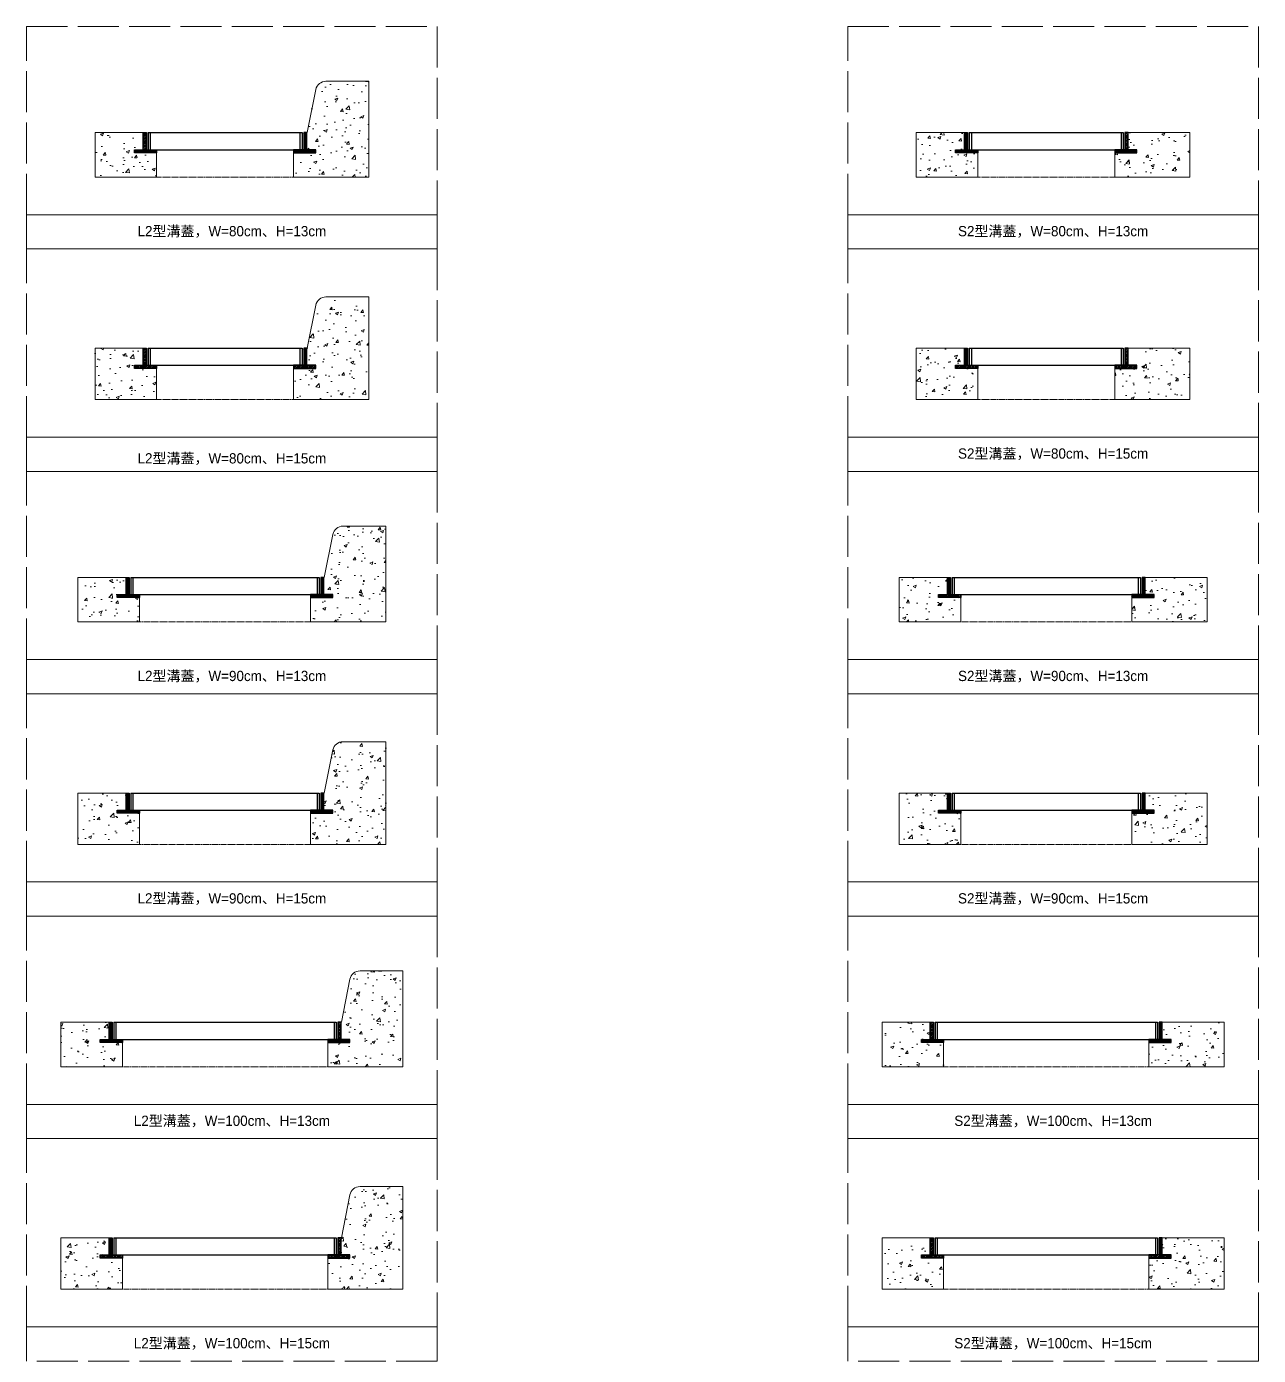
# Model space of a CAD drawing. Extents: x -6810 to 5075, y -2187 to 1200.
# Drawn here: x 1095 to 1455, y 811.6 to 1200 of the extents above; entities that cross this region are included whole.
import ezdxf

# ---------------------------------------------------------------- set-up
doc = ezdxf.new("R2010")
doc.units = 0
doc.header["$MEASUREMENT"] = 0
doc.linetypes.add('ACAD_ISO02W100', pattern=[15, 12, -3])
doc.linetypes.add('HIDDEN', pattern=[0.375, 0.25, -0.125])
doc.layers.add('一、4.基本-隱藏', color=9, linetype='ACAD_ISO02W100', lineweight=20, plot=False)
doc.layers.add('三、3.文字-註解文字', color=2, linetype='Continuous')
doc.layers.add('二、1.繪圖-既有設施', color=8, linetype='Continuous', lineweight=20)
doc.layers.add('二、6.繪圖-其他施作項目', color=35, linetype='Continuous', lineweight=30)
doc.styles.add('註解文字', font='MS PGothic.ttf', dxfattribs={"height": 3})

msp = doc.modelspace()

# ---------------------------------------------------------------- hatches: boundary and pattern name
at = {"layer": '二、1.繪圖-既有設施'}
h = msp.add_hatch(dxfattribs=at)
h.set_pattern_fill('AR-CONC', color=256, scale=0.05)
h.set_pattern_definition([(50, (2844.509, -135.286), (9.109233, -0.796954), [0.9525, -10.4775]), (355, (2844.509, -135.286), (-1.76217, 9.552842), [0.762, -8.38203]), (100.45144, (2845.268, -135.352), (7.347062, 8.755888), [0.8095, -8.904512]), (46.1842, (2844.509, -132.746), (13.55395, -2.102116), [1.42875, -15.71625]), (96.63556, (2845.638, -132.921), (11.87021, 12.37131), [1.21425, -13.35678]), (351.18415, (2844.509, -132.746), (11.87021, 12.37131), [1.143, -12.57299]), (21, (2845.779, -133.381), (7.58072, -5.11326), [0.9525, -10.4775]), (326, (2845.779, -133.381), (3.0901, 9.2094), [0.762, -8.382]), (71.45144, (2846.411, -133.807), (10.67082, 4.09614), [0.8095, -8.904497]), (37.5, (2844.509, -135.286), (0.15443, 4.227752), [0, -8.2804, 0, -8.509, 0, -8.41375]), (7.5, (2844.509, -135.286), (3.340983, 5.009029), [0, -4.8514, 0, -8.0899, 0, -3.20675]), (327.5, (2841.6768, -135.286), (6.77953, -0.286437), [0, -3.175, 0, -9.906, 0, -13.1445]), (317.5, (2840.407, -135.286), (7.406459, 1.271325), [0, -4.1275, 0, -6.5786, 0, -9.3345])])
h.paths.add_polyline_path([(1115, 1156), (1133, 1156), (1133, 1163.1), (1126.5, 1163.1), (1126.5, 1164), (1129.1, 1164), (1129.1, 1169), (1115, 1169)])
h.paths.add_polyline_path([(1179.5, 1164), (1179.5, 1163.1), (1173, 1163.1), (1173, 1156), (1195, 1156), (1195, 1169), (1195, 1184), (1182.459, 1184, 0.3575108), (1179.518, 1181.588), (1177, 1169), (1176.9, 1169), (1176.9, 1164)])
h = msp.add_hatch(dxfattribs=at)
h.set_pattern_fill('AR-CONC', color=256, scale=0.05)
h.set_pattern_definition([(50, (2823.376, -69.846), (9.109233, -0.796954), [0.9525, -10.4775]), (355, (2823.376, -69.846), (-1.76217, 9.55284), [0.762, -8.38203]), (100.45144, (2824.135, -69.912), (7.347062, 8.755888), [0.8095, -8.904512]), (46.1842, (2823.376, -67.306), (13.55395, -2.102116), [1.42875, -15.71625]), (96.63556, (2824.506, -67.481), (11.87021, 12.37131), [1.21425, -13.35678]), (351.18415, (2823.376, -67.306), (11.87021, 12.37131), [1.143, -12.57299]), (21, (2824.646, -67.941), (7.58072, -5.11326), [0.9525, -10.4775]), (326, (2824.646, -67.941), (3.0901, 9.2094), [0.762, -8.382]), (71.45144, (2825.278, -68.367), (10.67082, 4.09614), [0.8095, -8.904497]), (37.5, (2823.3762, -69.846), (0.15443, 4.227752), [0, -8.2804, 0, -8.509, 0, -8.41375]), (7.5, (2823.376, -69.846), (3.340983, 5.009029), [0, -4.8514, 0, -8.0899, 0, -3.20675]), (327.5, (2820.544, -69.846), (6.77953, -0.286437), [0, -3.175, 0, -9.906, 0, -13.1445]), (317.5, (2819.274, -69.846), (7.406459, 1.271325), [0, -4.1275, 0, -6.5786, 0, -9.3345])])
h.paths.add_polyline_path([(1373, 1156), (1373, 1163.1), (1366.5, 1163.1), (1366.5, 1164), (1369.1, 1164), (1369.1, 1169), (1355, 1169), (1355, 1156)])
h.paths.add_polyline_path([(1435, 1156), (1435, 1169), (1416.9, 1169), (1416.9, 1164), (1419.5, 1164), (1419.5, 1163.1), (1413, 1163.1), (1413, 1156)])
h = msp.add_hatch(dxfattribs=at)
h.set_pattern_fill('AR-CONC', color=256, scale=0.05)
h.set_pattern_definition([(50, (2833.999, -201.962), (9.109233, -0.796954), [0.9525, -10.4775]), (355, (2833.999, -201.962), (-1.76217, 9.552842), [0.762, -8.38203]), (100.45144, (2834.7585, -202.028), (7.347062, 8.755888), [0.8095, -8.904512]), (46.1842, (2833.999, -199.422), (13.55395, -2.102116), [1.42875, -15.71625]), (96.63556, (2835.129, -199.597), (11.87021, 12.37131), [1.21425, -13.35678]), (351.18415, (2834, -199.422), (11.87021, 12.37131), [1.143, -12.57299]), (21, (2835.269, -200.057), (7.58072, -5.11326), [0.9525, -10.4775]), (326, (2835.269, -200.057), (3.0901, 9.2094), [0.762, -8.382]), (71.45144, (2835.901, -200.483), (10.67082, 4.09614), [0.8095, -8.904497]), (37.5, (2833.9994, -201.962), (0.15443, 4.227752), [0, -8.2804, 0, -8.509, 0, -8.41375]), (7.5, (2833.9994, -201.962), (3.340983, 5.009029), [0, -4.8514, 0, -8.0899, 0, -3.20675]), (327.5, (2831.1673, -201.962), (6.77953, -0.286437), [0, -3.175, 0, -9.906, 0, -13.1445]), (317.5, (2829.897, -201.962), (7.406459, 1.271325), [0, -4.1275, 0, -6.5786, 0, -9.3345])])
h.paths.add_polyline_path([(1115, 1091), (1133, 1091), (1133, 1100.1), (1126.5, 1100.1), (1126.5, 1101), (1129.1, 1101), (1129.1, 1106), (1115, 1106)])
h.paths.add_polyline_path([(1195, 1106), (1195, 1121), (1182.459, 1121, 0.3575108), (1179.518, 1118.588), (1177, 1106), (1176.9, 1106), (1176.9, 1101), (1179.5, 1101), (1179.5, 1100.1), (1173, 1100.1), (1173, 1091), (1195, 1091)])
h = msp.add_hatch(dxfattribs=at)
h.set_pattern_fill('AR-CONC', color=256, scale=0.05)
h.set_pattern_definition([(50, (2201.44, -117.5664), (9.109233, -0.796954), [0.9525, -10.4775]), (355, (2201.44, -117.566), (-1.76217, 9.55284), [0.762, -8.38203]), (100.45144, (2202.199, -117.633), (7.34706, 8.75589), [0.8095, -8.90451]), (46.1842, (2201.44, -115.026), (13.55395, -2.10212), [1.42875, -15.71625]), (96.6356, (2202.569, -115.202), (11.87021, 12.37131), [1.21425, -13.35678]), (351.1842, (2201.44, -115.026), (11.87021, 12.3713), [1.143, -12.57299]), (21, (2202.71, -115.6614), (7.58072, -5.11326), [0.9525, -10.4775]), (326, (2202.71, -115.661), (3.0901, 9.2094), [0.762, -8.382]), (71.45144, (2203.3415, -116.0875), (10.67082, 4.09614), [0.8095, -8.904497]), (37.5, (2201.4398, -117.5664), (0.15443, 4.227752), [0, -8.2804, 0, -8.509, 0, -8.41375]), (7.5, (2201.44, -117.5664), (3.340983, 5.009029), [0, -4.8514, 0, -8.0899, 0, -3.20675]), (327.5, (2198.6077, -117.5664), (6.77953, -0.286437), [0, -3.175, 0, -9.906, 0, -13.1445]), (317.5, (2197.338, -117.5664), (7.40646, 1.271325), [0, -4.1275, 0, -6.5786, 0, -9.3345])])
h.paths.add_polyline_path([(1373, 1091), (1373, 1100.1), (1366.5, 1100.1), (1366.5, 1101), (1369.1, 1101), (1369.1, 1106), (1355, 1106), (1355, 1091)])
h.paths.add_polyline_path([(1435, 1091), (1435, 1106), (1416.9, 1106), (1416.9, 1101), (1419.5, 1101), (1419.5, 1100.1), (1413, 1100.1), (1413, 1091)])
h = msp.add_hatch(dxfattribs=at)
h.set_pattern_fill('AR-CONC', color=256, scale=0.05)
h.set_pattern_definition([(50, (2409.4986, 119.844), (9.109233, -0.796954), [0.9525, -10.4775]), (355, (2409.499, 119.844), (-1.76217, 9.55284), [0.762, -8.38203]), (100.45144, (2410.258, 119.778), (7.34706, 8.75589), [0.8095, -8.90451]), (46.1842, (2409.499, 122.384), (13.55395, -2.10212), [1.42875, -15.71625]), (96.6356, (2410.628, 122.209), (11.87021, 12.37131), [1.21425, -13.35678]), (351.1842, (2409.499, 122.384), (11.87021, 12.37131), [1.143, -12.57299]), (21, (2410.7686, 121.749), (7.58072, -5.11326), [0.9525, -10.4775]), (326, (2410.769, 121.749), (3.0901, 9.2094), [0.762, -8.382]), (71.45144, (2411.4, 121.323), (10.67082, 4.09614), [0.8095, -8.904497]), (37.5, (2409.4986, 119.8442), (0.15443, 4.227752), [0, -8.2804, 0, -8.509, 0, -8.41375]), (7.5, (2409.4986, 119.844), (3.340983, 5.009029), [0, -4.8514, 0, -8.0899, 0, -3.20675]), (327.5, (2406.6665, 119.8442), (6.77953, -0.286437), [0, -3.175, 0, -9.906, 0, -13.1445]), (317.5, (2405.3965, 119.844), (7.40646, 1.271325), [0, -4.1275, 0, -6.5786, 0, -9.3345])])
h.paths.add_polyline_path([(1121.5, 1033.1), (1121.5, 1034), (1124.1, 1034), (1124.1, 1039), (1110, 1039), (1110, 1026), (1128, 1026), (1128, 1033.1)])
h.paths.add_polyline_path([(1200, 1039), (1200, 1054), (1187.459, 1054, 0.3575108), (1184.518, 1051.588), (1182, 1039), (1181.9, 1039), (1181.9, 1034), (1184.5, 1034), (1184.5, 1033.1), (1178, 1033.1), (1178, 1026), (1200, 1026)])
h = msp.add_hatch(dxfattribs=at)
h.set_pattern_fill('AR-CONC', color=256, scale=0.05)
h.set_pattern_definition([(50, (2093.1454, 26.888), (9.109233, -0.796954), [0.9525, -10.4775]), (355, (2093.145, 26.888), (-1.76217, 9.55284), [0.762, -8.38203]), (100.45144, (2093.9045, 26.821), (7.34706, 8.75589), [0.8095, -8.90451]), (46.1842, (2093.145, 29.428), (13.55395, -2.10212), [1.42875, -15.71625]), (96.6356, (2094.275, 29.253), (11.8702, 12.3713), [1.21425, -13.35678]), (351.1842, (2093.145, 29.428), (11.8702, 12.3713), [1.143, -12.57299]), (21, (2094.4154, 28.793), (7.58072, -5.11326), [0.9525, -10.4775]), (326, (2094.415, 28.793), (3.0901, 9.2094), [0.762, -8.382]), (71.45144, (2095.047, 28.367), (10.67082, 4.09614), [0.8095, -8.9045]), (37.5, (2093.1454, 26.8878), (0.15443, 4.227752), [0, -8.2804, 0, -8.509, 0, -8.41375]), (7.5, (2093.1454, 26.888), (3.340983, 5.009029), [0, -4.8514, 0, -8.0899, 0, -3.20675]), (327.5, (2090.3133, 26.8878), (6.77953, -0.286437), [0, -3.175, 0, -9.906, 0, -13.1445]), (317.5, (2089.0433, 26.888), (7.40646, 1.271325), [0, -4.1275, 0, -6.5786, 0, -9.3345])])
h.paths.add_polyline_path([(1350, 1026), (1368, 1026), (1368, 1033.1), (1361.5, 1033.1), (1361.5, 1034), (1364.1, 1034), (1364.1, 1039), (1350, 1039)])
h.paths.add_polyline_path([(1440, 1026), (1440, 1039), (1421.9, 1039), (1421.9, 1034), (1424.5, 1034), (1424.5, 1033.1), (1418, 1033.1), (1418, 1026)])
h = msp.add_hatch(dxfattribs=at)
h.set_pattern_fill('AR-CONC', color=256, scale=0.05)
h.set_pattern_definition([(50, (2482.854, 115.504), (9.109233, -0.796954), [0.9525, -10.4775]), (355, (2482.854, 115.504), (-1.76217, 9.55284), [0.762, -8.38203]), (100.45144, (2483.613, 115.438), (7.34706, 8.755888), [0.8095, -8.90451]), (46.1842, (2482.854, 118.044), (13.55395, -2.10212), [1.42875, -15.71625]), (96.6356, (2483.984, 117.869), (11.87021, 12.37131), [1.21425, -13.35678]), (351.1842, (2482.854, 118.044), (11.87021, 12.37131), [1.143, -12.57299]), (21, (2484.124, 117.409), (7.58072, -5.11326), [0.9525, -10.4775]), (326, (2484.124, 117.409), (3.0901, 9.2094), [0.762, -8.382]), (71.45144, (2484.756, 116.983), (10.67082, 4.09614), [0.8095, -8.904497]), (37.5, (2482.8543, 115.5044), (0.15443, 4.227752), [0, -8.2804, 0, -8.509, 0, -8.41375]), (7.5, (2482.8543, 115.5044), (3.340983, 5.009029), [0, -4.8514, 0, -8.0899, 0, -3.20675]), (327.5, (2480.022, 115.5044), (6.77953, -0.286437), [0, -3.175, 0, -9.906, 0, -13.1445]), (317.5, (2478.752, 115.5044), (7.40646, 1.271325), [0, -4.1275, 0, -6.5786, 0, -9.3345])])
h.paths.add_polyline_path([(1110, 961), (1128, 961), (1128, 970.1), (1121.5, 970.1), (1121.5, 971), (1124.1, 971), (1124.1, 976), (1110, 976)])
h.paths.add_polyline_path([(1184.5, 970.1), (1178, 970.1), (1178, 961), (1200, 961), (1200, 976), (1200, 991), (1187.459, 991, 0.3575108), (1184.518, 988.588), (1181.9, 975.5), (1181.9, 971), (1184.5, 971)])
h = msp.add_hatch(dxfattribs=at)
h.set_pattern_fill('AR-CONC', color=256, scale=0.05)
h.set_pattern_definition([(50, (1943.507, 115.3365), (9.109233, -0.796954), [0.9525, -10.4775]), (355, (1943.507, 115.3365), (-1.76217, 9.55284), [0.762, -8.38203]), (100.4514, (1944.266, 115.27), (7.34706, 8.75589), [0.8095, -8.90451]), (46.1842, (1943.507, 117.876), (13.55395, -2.10212), [1.42875, -15.71625]), (96.6356, (1944.637, 117.701), (11.8702, 12.3713), [1.21425, -13.35678]), (351.1842, (1943.507, 117.876), (11.8702, 12.3713), [1.143, -12.57299]), (21, (1944.777, 117.2415), (7.58072, -5.11326), [0.9525, -10.4775]), (326, (1944.777, 117.2415), (3.0901, 9.2094), [0.762, -8.382]), (71.4514, (1945.409, 116.815), (10.67082, 4.09614), [0.8095, -8.9045]), (37.5, (1943.5073, 115.3365), (0.15443, 4.227752), [0, -8.2804, 0, -8.509, 0, -8.41375]), (7.5, (1943.5073, 115.3365), (3.340983, 5.009029), [0, -4.8514, 0, -8.0899, 0, -3.20675]), (327.5, (1940.6752, 115.3365), (6.77953, -0.286437), [0, -3.175, 0, -9.906, 0, -13.1445]), (317.5, (1939.405, 115.3365), (7.40646, 1.271325), [0, -4.1275, 0, -6.5786, 0, -9.3345])])
h.paths.add_polyline_path([(1361.5, 971), (1364.1, 971), (1364.1, 976), (1350, 976), (1350, 961), (1368, 961), (1368, 970.1), (1361.5, 970.1)])
h.paths.add_polyline_path([(1424.5, 970.1), (1418, 970.1), (1418, 961), (1440, 961), (1440, 976), (1421.9, 976), (1421.9, 971), (1424.5, 971)])
h = msp.add_hatch(dxfattribs=at)
h.set_pattern_fill('AR-CONC', color=256, scale=0.05)
h.set_pattern_definition([(50, (2458.965, 14.678), (9.109233, -0.796954), [0.9525, -10.4775]), (355, (2458.965, 14.678), (-1.76217, 9.55284), [0.762, -8.38203]), (100.45144, (2459.724, 14.6114), (7.34706, 8.755888), [0.8095, -8.90451]), (46.1842, (2458.965, 17.218), (13.55395, -2.10212), [1.42875, -15.71625]), (96.6356, (2460.094, 17.043), (11.87021, 12.37131), [1.21425, -13.35678]), (351.1842, (2458.965, 17.218), (11.87021, 12.37131), [1.143, -12.57299]), (21, (2460.235, 16.583), (7.58072, -5.11326), [0.9525, -10.4775]), (326, (2460.235, 16.583), (3.0901, 9.2094), [0.762, -8.382]), (71.45144, (2460.867, 16.157), (10.67082, 4.09614), [0.8095, -8.904497]), (37.5, (2458.965, 14.678), (0.15443, 4.227752), [0, -8.2804, 0, -8.509, 0, -8.41375]), (7.5, (2458.965, 14.678), (3.340983, 5.009029), [0, -4.8514, 0, -8.0899, 0, -3.20675]), (327.5, (2456.133, 14.678), (6.77953, -0.286437), [0, -3.175, 0, -9.906, 0, -13.1445]), (317.5, (2454.863, 14.678), (7.40646, 1.271325), [0, -4.1275, 0, -6.5786, 0, -9.3345])])
h.paths.add_polyline_path([(1116.5, 904), (1119.1, 904), (1119.1, 909), (1105, 909), (1105, 896), (1123, 896), (1123, 903.1), (1116.5, 903.1)])
h.paths.add_polyline_path([(1189.5, 904), (1189.5, 903.1), (1183, 903.1), (1183, 896), (1205, 896), (1205, 909), (1205, 924), (1192.459, 924, 0.3575108), (1189.518, 921.588), (1186.9, 908.5), (1186.9, 904)])
h = msp.add_hatch(dxfattribs=at)
h.set_pattern_fill('AR-CONC', color=256, scale=0.05)
h.set_pattern_definition([(50, (1907.701, 24.1796), (9.109233, -0.796954), [0.9525, -10.4775]), (355, (1907.701, 24.18), (-1.76217, 9.55284), [0.762, -8.38203]), (100.4514, (1908.46, 24.113), (7.34706, 8.75589), [0.8095, -8.90451]), (46.1842, (1907.701, 26.72), (13.55395, -2.10212), [1.42875, -15.71625]), (96.6356, (1908.831, 26.544), (11.8702, 12.3713), [1.21425, -13.35678]), (351.1842, (1907.701, 26.72), (11.8702, 12.3713), [1.143, -12.57299]), (21, (1908.971, 26.0846), (7.58072, -5.11326), [0.9525, -10.4775]), (326, (1908.971, 26.085), (3.0901, 9.2094), [0.762, -8.382]), (71.4514, (1909.603, 25.6585), (10.67082, 4.09614), [0.8095, -8.9045]), (37.5, (1907.7012, 24.1796), (0.15443, 4.227752), [0, -8.2804, 0, -8.509, 0, -8.41375]), (7.5, (1907.7012, 24.1796), (3.340983, 5.009029), [0, -4.8514, 0, -8.0899, 0, -3.20675]), (327.5, (1904.869, 24.1796), (6.77953, -0.286437), [0, -3.175, 0, -9.906, 0, -13.1445]), (317.5, (1903.599, 24.1796), (7.40646, 1.271325), [0, -4.1275, 0, -6.5786, 0, -9.3345])])
h.paths.add_polyline_path([(1356.5, 904), (1359.1, 904), (1359.1, 909), (1345, 909), (1345, 896), (1363, 896), (1363, 903.1), (1356.5, 903.1)])
h.paths.add_polyline_path([(1445, 909), (1426.9, 909), (1426.9, 904), (1429.5, 904), (1429.5, 903.1), (1423, 903.1), (1423, 896), (1445, 896)])
h = msp.add_hatch(dxfattribs=at)
h.set_pattern_fill('AR-CONC', color=256, scale=0.05)
h.set_pattern_definition([(50, (2483.814, -12.314), (9.109233, -0.796954), [0.9525, -10.4775]), (355, (2483.814, -12.314), (-1.76217, 9.55284), [0.762, -8.38203]), (100.45144, (2484.573, -12.381), (7.34706, 8.755888), [0.8095, -8.90451]), (46.1842, (2483.814, -9.774), (13.55395, -2.10212), [1.42875, -15.71625]), (96.6356, (2484.943, -9.95), (11.87021, 12.37131), [1.21425, -13.35678]), (351.1842, (2483.814, -9.774), (11.87021, 12.37131), [1.143, -12.57299]), (21, (2485.084, -10.409), (7.58072, -5.11326), [0.9525, -10.4775]), (326, (2485.084, -10.409), (3.0901, 9.2094), [0.762, -8.382]), (71.45144, (2485.7154, -10.8355), (10.67082, 4.09614), [0.8095, -8.904497]), (37.5, (2483.8137, -12.3144), (0.15443, 4.227752), [0, -8.2804, 0, -8.509, 0, -8.41375]), (7.5, (2483.8137, -12.3144), (3.340983, 5.009029), [0, -4.8514, 0, -8.0899, 0, -3.20675]), (327.5, (2480.9816, -12.3144), (6.77953, -0.286437), [0, -3.175, 0, -9.906, 0, -13.1445]), (317.5, (2479.7116, -12.3144), (7.40646, 1.271325), [0, -4.1275, 0, -6.5786, 0, -9.3345])])
h.paths.add_polyline_path([(1116.5, 841), (1119.1, 841), (1119.1, 846), (1105, 846), (1105, 831), (1123, 831), (1123, 840.1), (1116.5, 840.1)])
h.paths.add_polyline_path([(1189.5, 841), (1189.5, 840.1), (1183, 840.1), (1183, 831), (1205, 831), (1205, 846), (1205, 861), (1192.459, 861, 0.3575108), (1189.518, 858.588), (1186.9, 845.5), (1186.9, 841)])
h = msp.add_hatch(dxfattribs=at)
h.set_pattern_fill('AR-CONC', color=256, scale=0.05)
h.set_pattern_definition([(50, (1928.212, -96.228), (9.109233, -0.796954), [0.9525, -10.4775]), (355, (1928.212, -96.228), (-1.76217, 9.55284), [0.762, -8.38203]), (100.4514, (1928.971, -96.294), (7.34706, 8.75589), [0.8095, -8.90451]), (46.1842, (1928.212, -93.688), (13.55395, -2.10212), [1.42875, -15.71625]), (96.6356, (1929.342, -93.863), (11.8702, 12.3713), [1.21425, -13.35678]), (351.1842, (1928.212, -93.688), (11.8702, 12.3713), [1.143, -12.57299]), (21, (1929.482, -94.323), (7.58072, -5.11326), [0.9525, -10.4775]), (326, (1929.482, -94.323), (3.0901, 9.2094), [0.762, -8.382]), (71.4514, (1930.114, -94.749), (10.67082, 4.09614), [0.8095, -8.9045]), (37.5, (1928.212, -96.2278), (0.15443, 4.227752), [0, -8.2804, 0, -8.509, 0, -8.41375]), (7.5, (1928.212, -96.228), (3.340983, 5.009029), [0, -4.8514, 0, -8.0899, 0, -3.20675]), (327.5, (1925.38, -96.2278), (6.77953, -0.286437), [0, -3.175, 0, -9.906, 0, -13.1445]), (317.5, (1924.11, -96.228), (7.40646, 1.271325), [0, -4.1275, 0, -6.5786, 0, -9.3345])])
h.paths.add_polyline_path([(1363, 831), (1363, 840.1), (1356.5, 840.1), (1356.5, 841), (1359.1, 841), (1359.1, 846), (1345, 846), (1345, 831)])
h.paths.add_polyline_path([(1445, 831), (1445, 846), (1426.9, 846), (1426.9, 841), (1429.5, 841), (1429.5, 840.1), (1423, 840.1), (1423, 831)])
at = {"layer": '二、6.繪圖-其他施作項目'}
h = msp.add_hatch(dxfattribs=at)
h.set_pattern_fill('ANSI31', color=256, scale=0.1)
h.set_pattern_definition([(45, (2844.50886, -135.28593), (-0.224506403, 0.224506403), [])])
h.paths.add_polyline_path([(1129.1, 1164), (1126.5, 1164), (1126.5, 1163.1), (1133, 1163.1), (1133, 1164), (1130, 1164), (1130, 1169), (1129.1, 1169)])
h.paths.add_polyline_path([(1176.9, 1169), (1176, 1169), (1176, 1164), (1173, 1164), (1173, 1163.1), (1179.5, 1163.1), (1179.5, 1164), (1176.9, 1164)])
h = msp.add_hatch(dxfattribs=at)
h.set_pattern_fill('ANSI31', color=256, scale=0.1)
h.set_pattern_definition([(45, (3084.50886, -135.28593), (-0.224506403, 0.224506403), [])])
h.paths.add_polyline_path([(1369.1, 1164), (1366.5, 1164), (1366.5, 1163.1), (1373, 1163.1), (1373, 1164), (1370, 1164), (1370, 1169), (1369.1, 1169)])
h.paths.add_polyline_path([(1416.9, 1169), (1416, 1169), (1416, 1164), (1413, 1164), (1413, 1163.1), (1419.5, 1163.1), (1419.5, 1164), (1416.9, 1164)])
h = msp.add_hatch(dxfattribs=at)
h.set_pattern_fill('ANSI31', color=256, scale=0.1)
h.set_pattern_definition([(45, (2844.50886, -198.28593), (-0.224506403, 0.224506403), [])])
h.paths.add_polyline_path([(1129.1, 1101), (1126.5, 1101), (1126.5, 1100.1), (1133, 1100.1), (1133, 1101), (1130, 1101), (1130, 1106), (1129.1, 1106)])
h.paths.add_polyline_path([(1176.9, 1106), (1176, 1106), (1176, 1101), (1173, 1101), (1173, 1100.1), (1179.5, 1100.1), (1179.5, 1101), (1176.9, 1101)])
h = msp.add_hatch(dxfattribs=at)
h.set_pattern_fill('ANSI31', color=256, scale=0.1)
h.set_pattern_definition([(45, (3084.50886, -198.28593), (-0.224506403, 0.224506403), [])])
h.paths.add_polyline_path([(1369.1, 1101), (1366.5, 1101), (1366.5, 1100.1), (1373, 1100.1), (1373, 1101), (1370, 1101), (1370, 1106), (1369.1, 1106)])
h.paths.add_polyline_path([(1416.9, 1106), (1416, 1106), (1416, 1101), (1413, 1101), (1413, 1100.1), (1419.5, 1100.1), (1419.5, 1101), (1416.9, 1101)])
h = msp.add_hatch(dxfattribs=at)
h.set_pattern_fill('ANSI31', color=256, scale=0.1)
h.set_pattern_definition([(45, (2352.83422, 18.47268), (-0.2245064, 0.2245064), [])])
h.paths.add_polyline_path([(1125, 1039), (1124.1, 1039), (1124.1, 1034), (1121.5, 1034), (1121.5, 1033.1), (1128, 1033.1), (1128, 1034), (1125, 1034)])
h.paths.add_polyline_path([(1181, 1034), (1178, 1034), (1178, 1033.1), (1184.5, 1033.1), (1184.5, 1034), (1181.9, 1034), (1181.9, 1039), (1181, 1039)])
h = msp.add_hatch(dxfattribs=at)
h.set_pattern_fill('ANSI31', color=256, scale=0.1)
h.set_pattern_definition([(45, (2592.83422, 18.47268), (-0.2245064, 0.2245064), [])])
h.paths.add_polyline_path([(1365, 1039), (1364.1, 1039), (1364.1, 1034), (1361.5, 1034), (1361.5, 1033.1), (1368, 1033.1), (1368, 1034), (1365, 1034)])
h.paths.add_polyline_path([(1421, 1034), (1418, 1034), (1418, 1033.1), (1424.5, 1033.1), (1424.5, 1034), (1421.9, 1034), (1421.9, 1039), (1421, 1039)])
h = msp.add_hatch(dxfattribs=at)
h.set_pattern_fill('ANSI31', color=256, scale=0.1)
h.set_pattern_definition([(45, (2352.83422, -44.52732), (-0.2245064, 0.2245064), [])])
h.paths.add_polyline_path([(1125, 976), (1124.1, 976), (1124.1, 971), (1121.5, 971), (1121.5, 970.1), (1128, 970.1), (1128, 971), (1125, 971)])
h.paths.add_polyline_path([(1181, 971), (1178, 971), (1178, 970.1), (1184.5, 970.1), (1184.5, 971), (1181.9, 971), (1181.9, 976), (1181, 976)])
h = msp.add_hatch(dxfattribs=at)
h.set_pattern_fill('ANSI31', color=256, scale=0.1)
h.set_pattern_definition([(45, (2592.83422, -44.52732), (-0.2245064, 0.2245064), [])])
h.paths.add_polyline_path([(1365, 976), (1364.1, 976), (1364.1, 971), (1361.5, 971), (1361.5, 970.1), (1368, 970.1), (1368, 971), (1365, 971)])
h.paths.add_polyline_path([(1421, 971), (1418, 971), (1418, 970.1), (1424.5, 970.1), (1424.5, 971), (1421.9, 971), (1421.9, 976), (1421, 976)])
h = msp.add_hatch(dxfattribs=at)
h.set_pattern_fill('ANSI31', color=256, scale=0.1)
h.set_pattern_definition([(45, (2347.83422, -86.46255), (-0.2245064, 0.2245064), [])])
h.paths.add_polyline_path([(1120, 909), (1119.1, 909), (1119.1, 904), (1116.5, 904), (1116.5, 903.1), (1123, 903.1), (1123, 904), (1120, 904)])
h.paths.add_polyline_path([(1186, 904), (1183, 904), (1183, 903.1), (1189.5, 903.1), (1189.5, 904), (1186.9, 904), (1186.9, 909), (1186, 909)])
h = msp.add_hatch(dxfattribs=at)
h.set_pattern_fill('ANSI31', color=256, scale=0.1)
h.set_pattern_definition([(45, (2587.83422, -86.46255), (-0.2245064, 0.2245064), [])])
h.paths.add_polyline_path([(1360, 909), (1359.1, 909), (1359.1, 904), (1356.5, 904), (1356.5, 903.1), (1363, 903.1), (1363, 904), (1360, 904)])
h.paths.add_polyline_path([(1426, 904), (1423, 904), (1423, 903.1), (1429.5, 903.1), (1429.5, 904), (1426.9, 904), (1426.9, 909), (1426, 909)])
h = msp.add_hatch(dxfattribs=at)
h.set_pattern_fill('ANSI31', color=256, scale=0.1)
h.set_pattern_definition([(45, (2347.83422, -149.46255), (-0.2245064, 0.2245064), [])])
h.paths.add_polyline_path([(1120, 846), (1119.1, 846), (1119.1, 841), (1116.5, 841), (1116.5, 840.1), (1123, 840.1), (1123, 841), (1120, 841)])
h.paths.add_polyline_path([(1186, 841), (1183, 841), (1183, 840.1), (1189.5, 840.1), (1189.5, 841), (1186.9, 841), (1186.9, 846), (1186, 846)])
h = msp.add_hatch(dxfattribs=at)
h.set_pattern_fill('ANSI31', color=256, scale=0.1)
h.set_pattern_definition([(45, (2587.83422, -149.46255), (-0.2245064, 0.2245064), [])])
h.paths.add_polyline_path([(1360, 846), (1359.1, 846), (1359.1, 841), (1356.5, 841), (1356.5, 840.1), (1363, 840.1), (1363, 841), (1360, 841)])
h.paths.add_polyline_path([(1426, 841), (1423, 841), (1423, 840.1), (1429.5, 840.1), (1429.5, 841), (1426.9, 841), (1426.9, 846), (1426, 846)])

# ---------------------------------------------------------------- linework, layer by layer
at = {"layer": '一、4.基本-隱藏'}
for points in [[(1095, 1200), (1215, 1200), (1215, 1145), (1095, 1145)], [(1335, 1200), (1455, 1200), (1455, 1145), (1335, 1145)], [(1095, 1145), (1215, 1145), (1215, 1135), (1095, 1135)], [(1335, 1145), (1455, 1145), (1455, 1135), (1335, 1135)], [(1095, 1135), (1215, 1135), (1215, 1080), (1095, 1080)], [(1335, 1135), (1455, 1135), (1455, 1080), (1335, 1080)], [(1095, 1080), (1215, 1080), (1215, 1070), (1095, 1070)], [(1335, 1080), (1455, 1080), (1455, 1070), (1335, 1070)], [(1095, 1070), (1215, 1070), (1215, 1015), (1095, 1015)], [(1335, 1070), (1455, 1070), (1455, 1015), (1335, 1015)], [(1095, 1015), (1215, 1015), (1215, 1005), (1095, 1005)], [(1335, 1015), (1455, 1015), (1455, 1005), (1335, 1005)], [(1095, 1005), (1215, 1005), (1215, 950), (1095, 950)], [(1335, 1005), (1455, 1005), (1455, 950), (1335, 950)], [(1095, 950), (1215, 950), (1215, 940), (1095, 940)], [(1335, 950), (1455, 950), (1455, 940), (1335, 940)], [(1095, 940), (1215, 940), (1215, 885), (1095, 885)], [(1335, 940), (1455, 940), (1455, 885), (1335, 885)], [(1095, 885), (1215, 885), (1215, 875), (1095, 875)], [(1335, 885), (1455, 885), (1455, 875), (1335, 875)], [(1095, 875), (1215, 875), (1215, 820), (1095, 820)], [(1335, 875), (1455, 875), (1455, 820), (1335, 820)], [(1095, 820), (1215, 820), (1215, 810), (1095, 810)], [(1335, 820), (1455, 820), (1455, 810), (1335, 810)]]:
    msp.add_lwpolyline(points, close=True, dxfattribs=at)
at = {"layer": '二、1.繪圖-既有設施'}
for points in [[(1173, 1164), (1173, 1156), (1195, 1156), (1195, 1169), (1195, 1184), (1182.459, 1184, 0.3575108), (1179.518, 1181.588), (1177, 1169)], [(1173, 1101), (1173, 1091), (1195, 1091), (1195, 1106), (1195, 1121), (1182.459, 1121, 0.3575108), (1179.518, 1118.588), (1177, 1106)], [(1178, 1034), (1178, 1026), (1200, 1026), (1200, 1039), (1200, 1054), (1187.459, 1054, 0.3575108), (1184.518, 1051.588), (1182, 1039)], [(1200, 991), (1187.459, 991, 0.3575108), (1184.518, 988.588), (1182, 976), (1181.9, 976)], [(1186.9, 909), (1187, 909), (1189.518, 921.588, -0.3575108), (1192.459, 924), (1205, 924)], [(1186.9, 846), (1187, 846), (1189.518, 858.588, -0.3575108), (1192.459, 861), (1205, 861)]]:
    msp.add_lwpolyline(points, format="xyb", dxfattribs=at)
for points in [[(1133, 1164), (1133, 1156), (1115, 1156), (1115, 1169), (1129.1, 1169)], [(1373, 1164), (1373, 1156), (1355, 1156), (1355, 1169), (1369.1, 1169)], [(1413, 1164), (1413, 1156), (1435, 1156), (1435, 1169), (1416.9, 1169)], [(1133, 1101), (1133, 1091), (1115, 1091), (1115, 1106), (1129.1, 1106)], [(1373, 1101), (1373, 1091), (1355, 1091), (1355, 1106), (1369.1, 1106)], [(1413, 1101), (1413, 1091), (1435, 1091), (1435, 1106), (1416.9, 1106)], [(1128, 1034), (1128, 1026), (1110, 1026), (1110, 1039), (1124.1, 1039)], [(1364.1, 1039), (1350, 1039), (1350, 1026), (1368, 1026), (1368, 1034)], [(1418, 1034), (1418, 1026), (1440, 1026), (1440, 1039), (1421.9, 1039)], [(1200, 976), (1200, 991)], [(1128, 971), (1128, 961), (1110, 961), (1110, 976), (1124.1, 976)], [(1178, 971), (1178, 961), (1200, 961), (1200, 976)], [(1368, 971), (1368, 961), (1350, 961), (1350, 976), (1364.1, 976)], [(1418, 971), (1418, 961), (1440, 961), (1440, 976), (1421.9, 976)], [(1205, 909), (1205, 924)], [(1123, 904), (1123, 896), (1105, 896), (1105, 909), (1119.1, 909)], [(1205, 909), (1205, 896), (1183, 896), (1183, 904)], [(1363, 904), (1363, 896), (1345, 896), (1345, 909), (1359.1, 909)], [(1423, 904), (1423, 896), (1445, 896), (1445, 909), (1426.9, 909)], [(1205, 846), (1205, 861)], [(1123, 841), (1123, 831), (1105, 831), (1105, 846), (1119.1, 846)], [(1205, 846), (1205, 831), (1183, 831), (1183, 841)], [(1363, 841), (1363, 831), (1345, 831), (1345, 846), (1359.1, 846)], [(1423, 841), (1423, 831), (1445, 831), (1445, 846), (1426.9, 846)]]:
    msp.add_lwpolyline(points, dxfattribs=at)
at = {"layer": '二、1.繪圖-既有設施', "linetype": 'HIDDEN'}
for points in [[(1173, 1156), (1133, 1156)], [(1373, 1156), (1413, 1156)], [(1133, 1091), (1173, 1091)], [(1373, 1091), (1413, 1091)], [(1128, 1026), (1178, 1026)], [(1368, 1026), (1418, 1026)], [(1128, 961), (1178, 961)], [(1368, 961), (1418, 961)], [(1123, 896), (1183, 896)], [(1363, 896), (1423, 896)], [(1123, 831), (1183, 831)], [(1363, 831), (1423, 831)]]:
    msp.add_lwpolyline(points, dxfattribs=at)
at = {"layer": '二、6.繪圖-其他施作項目'}
for points in [[(1126.5, 1164), (1129.1, 1164), (1129.1, 1169), (1130, 1169), (1130, 1164), (1133, 1164), (1133, 1163.1), (1126.5, 1163.1)], [(1176.9, 1169), (1176, 1169), (1176, 1164), (1173, 1164), (1173, 1163.1), (1179.5, 1163.1), (1179.5, 1164), (1176.9, 1164)], [(1366.5, 1164), (1369.1, 1164), (1369.1, 1169), (1370, 1169), (1370, 1164), (1373, 1164), (1373, 1163.1), (1366.5, 1163.1)], [(1416.9, 1169), (1416, 1169), (1416, 1164), (1413, 1164), (1413, 1163.1), (1419.5, 1163.1), (1419.5, 1164), (1416.9, 1164)], [(1126.5, 1101), (1129.1, 1101), (1129.1, 1106), (1130, 1106), (1130, 1101), (1133, 1101), (1133, 1100.1), (1126.5, 1100.1)], [(1176.9, 1106), (1176, 1106), (1176, 1101), (1173, 1101), (1173, 1100.1), (1179.5, 1100.1), (1179.5, 1101), (1176.9, 1101)], [(1366.5, 1101), (1369.1, 1101), (1369.1, 1106), (1370, 1106), (1370, 1101), (1373, 1101), (1373, 1100.1), (1366.5, 1100.1)], [(1416.9, 1106), (1416, 1106), (1416, 1101), (1413, 1101), (1413, 1100.1), (1419.5, 1100.1), (1419.5, 1101), (1416.9, 1101)], [(1121.5, 1034), (1124.1, 1034), (1124.1, 1039), (1125, 1039), (1125, 1034), (1128, 1034), (1128, 1033.1), (1121.5, 1033.1)], [(1181.9, 1039), (1181, 1039), (1181, 1034), (1178, 1034), (1178, 1033.1), (1184.5, 1033.1), (1184.5, 1034), (1181.9, 1034)], [(1361.5, 1034), (1364.1, 1034), (1364.1, 1039), (1365, 1039), (1365, 1034), (1368, 1034), (1368, 1033.1), (1361.5, 1033.1)], [(1421.9, 1039), (1421, 1039), (1421, 1034), (1418, 1034), (1418, 1033.1), (1424.5, 1033.1), (1424.5, 1034), (1421.9, 1034)], [(1121.5, 971), (1124.1, 971), (1124.1, 976), (1125, 976), (1125, 971), (1128, 971), (1128, 970.1), (1121.5, 970.1)], [(1181.9, 976), (1181, 976), (1181, 971), (1178, 971), (1178, 970.1), (1184.5, 970.1), (1184.5, 971), (1181.9, 971)], [(1361.5, 971), (1364.1, 971), (1364.1, 976), (1365, 976), (1365, 971), (1368, 971), (1368, 970.1), (1361.5, 970.1)], [(1421.9, 976), (1421, 976), (1421, 971), (1418, 971), (1418, 970.1), (1424.5, 970.1), (1424.5, 971), (1421.9, 971)], [(1116.5, 904), (1119.1, 904), (1119.1, 909), (1120, 909), (1120, 904), (1123, 904), (1123, 903.1), (1116.5, 903.1)], [(1186.9, 909), (1186, 909), (1186, 904), (1183, 904), (1183, 903.1), (1189.5, 903.1), (1189.5, 904), (1186.9, 904)], [(1356.5, 904), (1359.1, 904), (1359.1, 909), (1360, 909), (1360, 904), (1363, 904), (1363, 903.1), (1356.5, 903.1)], [(1426.9, 909), (1426, 909), (1426, 904), (1423, 904), (1423, 903.1), (1429.5, 903.1), (1429.5, 904), (1426.9, 904)], [(1116.5, 841), (1119.1, 841), (1119.1, 846), (1120, 846), (1120, 841), (1123, 841), (1123, 840.1), (1116.5, 840.1)], [(1186.9, 846), (1186, 846), (1186, 841), (1183, 841), (1183, 840.1), (1189.5, 840.1), (1189.5, 841), (1186.9, 841)], [(1356.5, 841), (1359.1, 841), (1359.1, 846), (1360, 846), (1360, 841), (1363, 841), (1363, 840.1), (1356.5, 840.1)], [(1426.9, 846), (1426, 846), (1426, 841), (1423, 841), (1423, 840.1), (1429.5, 840.1), (1429.5, 841), (1426.9, 841)]]:
    msp.add_lwpolyline(points, close=True, dxfattribs=at)
for points in [[(1130.5, 1169), (1130.5, 1164)], [(1130.5, 1169), (1175.5, 1169)], [(1131.1, 1169), (1131.1, 1164)], [(1174.9, 1169), (1174.9, 1164)], [(1175.5, 1169), (1175.5, 1164)], [(1177, 1169), (1176.9, 1169)], [(1370.5, 1169), (1370.5, 1164)], [(1370.5, 1169), (1415.5, 1169)], [(1371.1, 1169), (1371.1, 1164)], [(1414.9, 1169), (1414.9, 1164)], [(1415.5, 1169), (1415.5, 1164)], [(1130.5, 1164), (1175.5, 1164)], [(1370.5, 1164), (1415.5, 1164)], [(1130.5, 1106), (1130.5, 1101)], [(1130.5, 1106), (1175.5, 1106)], [(1131.1, 1106), (1131.1, 1101)], [(1174.9, 1106), (1174.9, 1101)], [(1175.5, 1106), (1175.5, 1101)], [(1177, 1106), (1176.9, 1106)], [(1370.5, 1106), (1370.5, 1101)], [(1370.5, 1106), (1415.5, 1106)], [(1371.1, 1106), (1371.1, 1101)], [(1414.9, 1106), (1414.9, 1101)], [(1415.5, 1106), (1415.5, 1101)], [(1130.5, 1101), (1175.5, 1101)], [(1370.5, 1101), (1415.5, 1101)], [(1125.5, 1039), (1125.5, 1034)], [(1125.5, 1039), (1180.5, 1039)], [(1126.1, 1039), (1126.1, 1034)], [(1179.9, 1039), (1179.9, 1034)], [(1180.5, 1039), (1180.5, 1034)], [(1181.9, 1039), (1182, 1039)], [(1365.5, 1039), (1365.5, 1034)], [(1365.5, 1039), (1420.5, 1039)], [(1366.1, 1039), (1366.1, 1034)], [(1419.9, 1039), (1419.9, 1034)], [(1420.5, 1039), (1420.5, 1034)], [(1125.5, 1034), (1180.5, 1034)], [(1365.5, 1034), (1420.5, 1034)], [(1125.5, 976), (1125.5, 971)], [(1125.5, 976), (1180.5, 976)], [(1126.1, 976), (1126.1, 971)], [(1179.9, 976), (1179.9, 971)], [(1180.5, 976), (1180.5, 971)], [(1365.5, 976), (1365.5, 971)], [(1365.5, 976), (1420.5, 976)], [(1366.1, 976), (1366.1, 971)], [(1419.9, 976), (1419.9, 971)], [(1420.5, 976), (1420.5, 971)], [(1125.5, 971), (1180.5, 971)], [(1365.5, 971), (1420.5, 971)], [(1120.5, 909), (1120.5, 904)], [(1120.5, 909), (1185.5, 909)], [(1121.1, 909), (1121.1, 904)], [(1184.9, 909), (1184.9, 904)], [(1185.5, 909), (1185.5, 904)], [(1360.5, 909), (1360.5, 904)], [(1360.5, 909), (1425.5, 909)], [(1361.1, 909), (1361.1, 904)], [(1424.9, 909), (1424.9, 904)], [(1425.5, 909), (1425.5, 904)], [(1120.5, 904), (1185.5, 904)], [(1360.5, 904), (1425.5, 904)], [(1120.5, 846), (1120.5, 841)], [(1120.5, 846), (1185.5, 846)], [(1121.1, 846), (1121.1, 841)], [(1184.9, 846), (1184.9, 841)], [(1185.5, 846), (1185.5, 841)], [(1360.5, 846), (1360.5, 841)], [(1360.5, 846), (1425.5, 846)], [(1361.1, 846), (1361.1, 841)], [(1424.9, 846), (1424.9, 841)], [(1425.5, 846), (1425.5, 841)], [(1120.5, 841), (1185.5, 841)], [(1360.5, 841), (1425.5, 841)]]:
    msp.add_lwpolyline(points, dxfattribs=at)

# ---------------------------------------------------------------- texts
at = {"layer": '三、3.文字-註解文字', "char_height": 3, "attachment_point": 5, "style": '註解文字'}
for s, width, insert in [('{\\fMS PGothic|b0|i0|c128|p34;L}2{\\fMS PGothic|b0|i0|c128|p34;型溝蓋，W=80cm、H=13cm}', 56.14158, (1155, 1140)), ('S2{\\fMS PGothic|b0|i0|c128|p34;型溝蓋，W=80cm、H=13cm}', 59.02274, (1395, 1140)), ('{\\fMS PGothic|b0|i0|c128|p34;L}2{\\fMS PGothic|b0|i0|c128|p34;型溝蓋，W=80cm、H=1}5{\\fMS PGothic|b0|i0|c128|p34;cm}', 57.7146, (1155, 1073.601)), ('S2{\\fMS PGothic|b0|i0|c128|p34;型溝蓋，W=80cm、H=1}5{\\fMS PGothic|b0|i0|c128|p34;cm}', 56.60773, (1395, 1075)), ('{\\fMS PGothic|b0|i0|c128|p34;L}2{\\fMS PGothic|b0|i0|c128|p34;型溝蓋，W=}9{\\fMS PGothic|b0|i0|c128|p34;0cm、H=13cm}', 55.87747, (1155, 1010)), ('S2{\\fMS PGothic|b0|i0|c128|p34;型溝蓋，W=}9{\\fMS PGothic|b0|i0|c128|p34;0cm、H=13cm}', 54.79315, (1395, 1010)), ('{\\fMS PGothic|b0|i0|c128|p34;L}2{\\fMS PGothic|b0|i0|c128|p34;型溝蓋，W=}9{\\fMS PGothic|b0|i0|c128|p34;0cm、H=1}5{\\fMS PGothic|b0|i0|c128|p34;cm}', 53.72247, (1155, 945)), ('S2{\\fMS PGothic|b0|i0|c128|p34;型溝蓋，W=}9{\\fMS PGothic|b0|i0|c128|p34;0cm、H=1}5{\\fMS PGothic|b0|i0|c128|p34;cm}', 53.99555, (1395, 945)), ('{\\fMS PGothic|b0|i0|c128|p34;L}2{\\fMS PGothic|b0|i0|c128|p34;型溝蓋，W=}10{\\fMS PGothic|b0|i0|c128|p34;0cm、H=13cm}', 55.66125, (1155, 880)), ('S2{\\fMS PGothic|b0|i0|c128|p34;型溝蓋，W=}10{\\fMS PGothic|b0|i0|c128|p34;0cm、H=13cm}', 56.21122, (1395, 880)), ('{\\fMS PGothic|b0|i0|c128|p34;L2型溝蓋，W=100cm、H=1}5{\\fMS PGothic|b0|i0|c128|p34;cm}', 57.07385, (1155, 815)), ('S2{\\fMS PGothic|b0|i0|c128|p34;型溝蓋，W=}10{\\fMS PGothic|b0|i0|c128|p34;0cm、H=1}5{\\fMS PGothic|b0|i0|c128|p34;cm}', 56.15602, (1395, 815))]:
    msp.add_mtext_dynamic_manual_height_columns(s, width=width, gutter_width=15, heights=[0], dxfattribs=dict(at, insert=insert))

doc.saveas('drawing.dxf')
